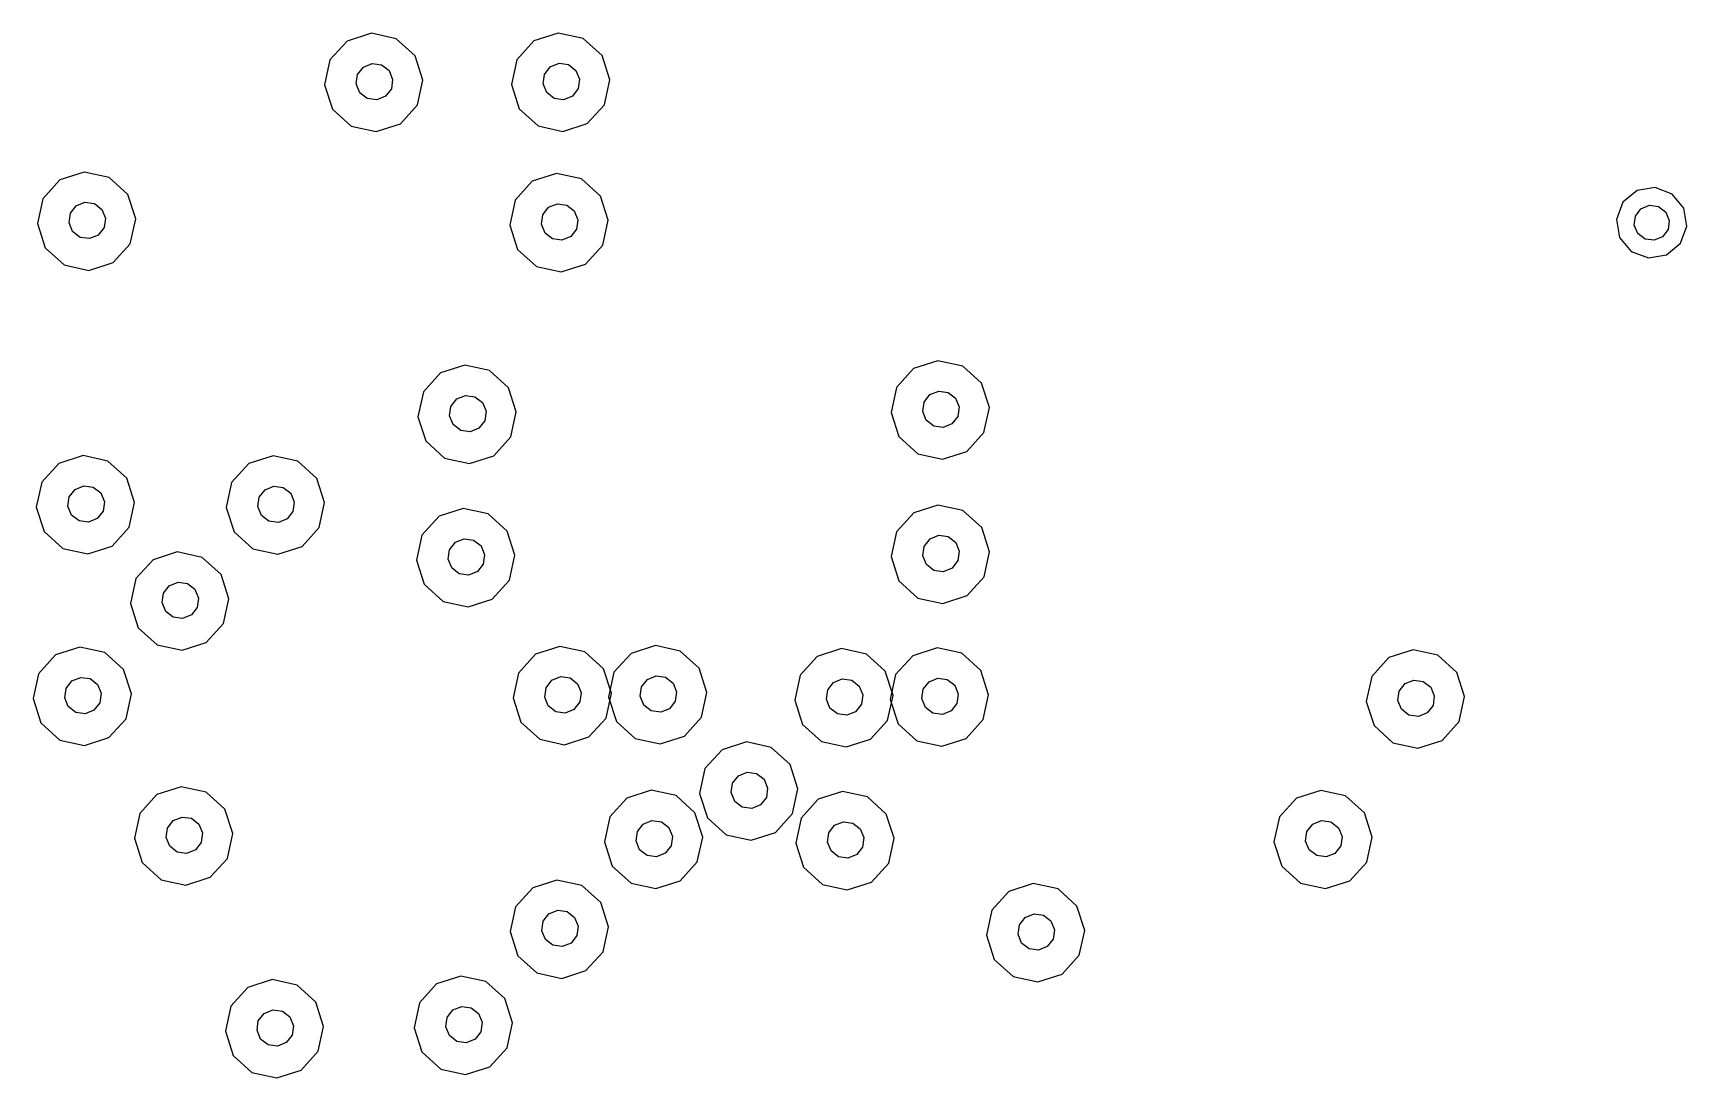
# Model space of a CAD drawing. Extents: x 7 to 220, y 5 to 125.
# Drawn here: x 15.58 to 59.82, y 4.7 to 32.65 of the extents above; entities that cross this region are included whole.
import ezdxf

# ---------------------------------------------------------------- set-up
doc = ezdxf.new("R2010")
doc.units = 0
doc.layers.add('ViasTop', color=7, linetype='CONTINUOUS')

msp = doc.modelspace()

# ---------------------------------------------------------------- linework, layer by layer
at = {"layer": 'ViasTop', "color": 1}
for p, q in [((23.97923, 32.436789), (23.521174, 31.932129)), ((24.628248, 32.644809), (23.97923, 32.436789)), ((25.294324, 32.500451), (24.628248, 32.644809)), ((25.798984, 32.042395), (25.294324, 32.500451)), ((28.97773, 32.442089), (28.519674, 31.937429)), ((29.626748, 32.650109), (28.97773, 32.442089)), ((30.292824, 32.505751), (29.626748, 32.650109)), ((30.797484, 32.047695), (30.292824, 32.505751)), ((23.521174, 31.932129), (23.376816, 31.266053)), ((26.007004, 31.393377), (25.798984, 32.042395)), ((28.519674, 31.937429), (28.375316, 31.271353)), ((31.005504, 31.398677), (30.797484, 32.047695)), ((24.224072, 31.28929), (24.259092, 31.540677)), ((24.259092, 31.540677), (24.415113, 31.740875)), ((24.415113, 31.740875), (24.65033, 31.836245)), ((24.65033, 31.836245), (24.901717, 31.801225)), ((24.901717, 31.801225), (25.101915, 31.645205)), ((25.101915, 31.645205), (25.197285, 31.409988)), ((29.222572, 31.29459), (29.257592, 31.545977)), ((29.257592, 31.545977), (29.413613, 31.746175)), ((29.413613, 31.746175), (29.64883, 31.841545)), ((29.64883, 31.841545), (29.900217, 31.806525)), ((29.900217, 31.806525), (30.100415, 31.650505)), ((30.100415, 31.650505), (30.195785, 31.415288)), ((30.195785, 31.415288), (30.160765, 31.163901)), ((23.376816, 31.266053), (23.584836, 30.617035)), ((24.319442, 31.054073), (24.224072, 31.28929)), ((24.519641, 30.898052), (24.319442, 31.054073)), ((25.162265, 31.158601), (25.006245, 30.958402)), ((25.197285, 31.409988), (25.162265, 31.158601)), ((25.862646, 30.727301), (26.007004, 31.393377)), ((28.375316, 31.271353), (28.583336, 30.622335)), ((29.317942, 31.059373), (29.222572, 31.29459)), ((29.518141, 30.903352), (29.317942, 31.059373)), ((30.160765, 31.163901), (30.004745, 30.963702)), ((30.861146, 30.732601), (31.005504, 31.398677)), ((23.584836, 30.617035), (24.089496, 30.158979)), ((24.771028, 30.863032), (24.519641, 30.898052)), ((25.006245, 30.958402), (24.771028, 30.863032)), ((25.40459, 30.222641), (25.862646, 30.727301)), ((28.583336, 30.622335), (29.087996, 30.164279)), ((29.769528, 30.868332), (29.518141, 30.903352)), ((30.004745, 30.963702), (29.769528, 30.868332)), ((30.40309, 30.227941), (30.861146, 30.732601)), ((24.089496, 30.158979), (24.755572, 30.014621)), ((24.755572, 30.014621), (25.40459, 30.222641)), ((29.087996, 30.164279), (29.754072, 30.019921)), ((29.754072, 30.019921), (30.40309, 30.227941)), ((16.944538, 28.931809), (16.29552, 28.723789)), ((17.610614, 28.787451), (16.944538, 28.931809)), ((18.115274, 28.329395), (17.610614, 28.787451)), ((29.582148, 28.891909), (28.93313, 28.683889)), ((30.248224, 28.747551), (29.582148, 28.891909)), ((16.29552, 28.723789), (15.837464, 28.219129)), ((18.323294, 27.680377), (18.115274, 28.329395)), ((28.93313, 28.683889), (28.475074, 28.179229)), ((30.752884, 28.289495), (30.248224, 28.747551)), ((58.487254, 28.434036), (58.10985, 28.122792)), ((58.969718, 28.514876), (58.487254, 28.434036)), ((59.427965, 28.343657), (58.969718, 28.514876)), ((59.739209, 27.966253), (59.427965, 28.343657)), ((15.837464, 28.219129), (15.693106, 27.553053)), ((16.575382, 27.827677), (16.731403, 28.027875)), ((16.731403, 28.027875), (16.96662, 28.123245)), ((16.96662, 28.123245), (17.218007, 28.088225)), ((17.218007, 28.088225), (17.418205, 27.932205)), ((17.418205, 27.932205), (17.513575, 27.696988)), ((28.475074, 28.179229), (28.330716, 27.513153)), ((29.212992, 27.787777), (29.369013, 27.987975)), ((29.369013, 27.987975), (29.60423, 28.083345)), ((29.60423, 28.083345), (29.855617, 28.048325)), ((29.855617, 28.048325), (30.055815, 27.892305)), ((30.055815, 27.892305), (30.151185, 27.657088)), ((30.960904, 27.640477), (30.752884, 28.289495)), ((58.10985, 28.122792), (57.938631, 27.664545)), ((58.442012, 27.754107), (58.590575, 27.948662)), ((58.590575, 27.948662), (58.816512, 28.042872)), ((58.816512, 28.042872), (59.059284, 28.011492)), ((59.059284, 28.011492), (59.253839, 27.862929)), ((59.820049, 27.483789), (59.739209, 27.966253)), ((15.693106, 27.553053), (15.901126, 26.904035)), ((16.540362, 27.57629), (16.575382, 27.827677)), ((16.635732, 27.341073), (16.540362, 27.57629)), ((17.478555, 27.445601), (17.322535, 27.245402)), ((17.513575, 27.696988), (17.478555, 27.445601)), ((18.178936, 27.014301), (18.323294, 27.680377)), ((28.330716, 27.513153), (28.538736, 26.864135)), ((29.177972, 27.53639), (29.212992, 27.787777)), ((29.273342, 27.301173), (29.177972, 27.53639)), ((30.151185, 27.657088), (30.116165, 27.405701)), ((30.816546, 26.974401), (30.960904, 27.640477)), ((57.938631, 27.664545), (58.019471, 27.182082)), ((58.410632, 27.511336), (58.442012, 27.754107)), ((58.504842, 27.285399), (58.410632, 27.511336)), ((59.253839, 27.862929), (59.348049, 27.636992)), ((59.348049, 27.636992), (59.316669, 27.394221)), ((59.648829, 27.025542), (59.820049, 27.483789)), ((16.835931, 27.185052), (16.635732, 27.341073)), ((17.087318, 27.150032), (16.835931, 27.185052)), ((17.322535, 27.245402), (17.087318, 27.150032)), ((17.72088, 26.509641), (18.178936, 27.014301)), ((29.473541, 27.145152), (29.273342, 27.301173)), ((29.724928, 27.110132), (29.473541, 27.145152)), ((29.960145, 27.205502), (29.724928, 27.110132)), ((30.116165, 27.405701), (29.960145, 27.205502)), ((58.019471, 27.182082), (58.330715, 26.804678)), ((58.699397, 27.136836), (58.504842, 27.285399)), ((58.942169, 27.105456), (58.699397, 27.136836)), ((59.168105, 27.199666), (58.942169, 27.105456)), ((59.316669, 27.394221), (59.168105, 27.199666)), ((59.271425, 26.714298), (59.648829, 27.025542)), ((15.901126, 26.904035), (16.405786, 26.445979)), ((28.538736, 26.864135), (29.043396, 26.406079)), ((30.35849, 26.469741), (30.816546, 26.974401)), ((58.330715, 26.804678), (58.788962, 26.633458)), ((58.788962, 26.633458), (59.271425, 26.714298)), ((16.405786, 26.445979), (17.071862, 26.301621)), ((17.071862, 26.301621), (17.72088, 26.509641)), ((29.043396, 26.406079), (29.709472, 26.261721)), ((29.709472, 26.261721), (30.35849, 26.469741)), ((26.47703, 23.557589), (26.018974, 23.052929)), ((27.126048, 23.765609), (26.47703, 23.557589)), ((27.792124, 23.621251), (27.126048, 23.765609)), ((28.296784, 23.163195), (27.792124, 23.621251)), ((39.13263, 23.673889), (38.674574, 23.169229)), ((39.781648, 23.881909), (39.13263, 23.673889)), ((40.447724, 23.737551), (39.781648, 23.881909)), ((40.952384, 23.279495), (40.447724, 23.737551)), ((26.018974, 23.052929), (25.874616, 22.386853)), ((28.504804, 22.514177), (28.296784, 23.163195)), ((38.674574, 23.169229), (38.530216, 22.503153)), ((39.568513, 22.977975), (39.80373, 23.073345)), ((39.80373, 23.073345), (40.055117, 23.038325)), ((40.055117, 23.038325), (40.255315, 22.882305)), ((41.160404, 22.630477), (40.952384, 23.279495)), ((26.721872, 22.41009), (26.756892, 22.661477)), ((26.756892, 22.661477), (26.912913, 22.861675)), ((26.912913, 22.861675), (27.14813, 22.957045)), ((27.14813, 22.957045), (27.399517, 22.922025)), ((27.399517, 22.922025), (27.599715, 22.766005)), ((27.599715, 22.766005), (27.695085, 22.530788)), ((39.377472, 22.52639), (39.412492, 22.777777)), ((39.412492, 22.777777), (39.568513, 22.977975)), ((40.255315, 22.882305), (40.350685, 22.647088)), ((40.350685, 22.647088), (40.315665, 22.395701)), ((41.016046, 21.964401), (41.160404, 22.630477)), ((25.874616, 22.386853), (26.082636, 21.737835)), ((26.817242, 22.174873), (26.721872, 22.41009)), ((27.017441, 22.018852), (26.817242, 22.174873)), ((27.660065, 22.279401), (27.504045, 22.079202)), ((27.695085, 22.530788), (27.660065, 22.279401)), ((28.360446, 21.848101), (28.504804, 22.514177)), ((38.530216, 22.503153), (38.738236, 21.854135)), ((39.472842, 22.291173), (39.377472, 22.52639)), ((39.673041, 22.135152), (39.472842, 22.291173)), ((39.924428, 22.100132), (39.673041, 22.135152)), ((40.159645, 22.195502), (39.924428, 22.100132)), ((40.315665, 22.395701), (40.159645, 22.195502)), ((26.082636, 21.737835), (26.587296, 21.279779)), ((27.268828, 21.983832), (27.017441, 22.018852)), ((27.504045, 22.079202), (27.268828, 21.983832)), ((27.90239, 21.343441), (28.360446, 21.848101)), ((38.738236, 21.854135), (39.242896, 21.396079)), ((40.55799, 21.459741), (41.016046, 21.964401)), ((16.916268, 21.345209), (16.26725, 21.137189)), ((17.582344, 21.200851), (16.916268, 21.345209)), ((21.997138, 21.338209), (21.34812, 21.130189)), ((22.663214, 21.193851), (21.997138, 21.338209)), ((26.587296, 21.279779), (27.253372, 21.135421)), ((27.253372, 21.135421), (27.90239, 21.343441)), ((39.242896, 21.396079), (39.908972, 21.251721)), ((39.908972, 21.251721), (40.55799, 21.459741)), ((16.26725, 21.137189), (15.809194, 20.632529)), ((18.087004, 20.742795), (17.582344, 21.200851)), ((21.34812, 21.130189), (20.890064, 20.625529)), ((23.167874, 20.735795), (22.663214, 21.193851)), ((15.809194, 20.632529), (15.664836, 19.966453)), ((16.547112, 20.241077), (16.703133, 20.441275)), ((16.703133, 20.441275), (16.93835, 20.536645)), ((16.93835, 20.536645), (17.189737, 20.501625)), ((17.189737, 20.501625), (17.389935, 20.345605)), ((18.295024, 20.093777), (18.087004, 20.742795)), ((20.890064, 20.625529), (20.745706, 19.959453)), ((21.627982, 20.234077), (21.784003, 20.434275)), ((21.784003, 20.434275), (22.01922, 20.529645)), ((22.01922, 20.529645), (22.270607, 20.494625)), ((22.270607, 20.494625), (22.470805, 20.338605)), ((23.375894, 20.086777), (23.167874, 20.735795)), ((15.664836, 19.966453), (15.872856, 19.317435)), ((16.512092, 19.98969), (16.547112, 20.241077)), ((16.607462, 19.754473), (16.512092, 19.98969)), ((17.389935, 20.345605), (17.485305, 20.110388)), ((17.485305, 20.110388), (17.450285, 19.859001)), ((18.150666, 19.427701), (18.295024, 20.093777)), ((20.745706, 19.959453), (20.953726, 19.310435)), ((21.592962, 19.98269), (21.627982, 20.234077)), ((21.688332, 19.747473), (21.592962, 19.98269)), ((22.470805, 20.338605), (22.566175, 20.103388)), ((22.566175, 20.103388), (22.531155, 19.852001)), ((23.231536, 19.420701), (23.375894, 20.086777)), ((27.087248, 19.929609), (26.43823, 19.721589)), ((27.753324, 19.785251), (27.087248, 19.929609)), ((39.785348, 20.021609), (39.13633, 19.813589)), ((40.451424, 19.877251), (39.785348, 20.021609)), ((16.807661, 19.598452), (16.607462, 19.754473)), ((17.059048, 19.563432), (16.807661, 19.598452)), ((17.294265, 19.658802), (17.059048, 19.563432)), ((17.450285, 19.859001), (17.294265, 19.658802)), ((21.888531, 19.591452), (21.688332, 19.747473)), ((22.139918, 19.556432), (21.888531, 19.591452)), ((22.375135, 19.651802), (22.139918, 19.556432)), ((22.531155, 19.852001), (22.375135, 19.651802)), ((26.43823, 19.721589), (25.980174, 19.216929)), ((28.257984, 19.327195), (27.753324, 19.785251)), ((39.13633, 19.813589), (38.678274, 19.308929)), ((40.956084, 19.419195), (40.451424, 19.877251)), ((15.872856, 19.317435), (16.377516, 18.859379)), ((17.69261, 18.923041), (18.150666, 19.427701)), ((20.953726, 19.310435), (21.458386, 18.852379)), ((22.77348, 18.916041), (23.231536, 19.420701)), ((25.980174, 19.216929), (25.835816, 18.550853)), ((26.718092, 18.825477), (26.874113, 19.025675)), ((26.874113, 19.025675), (27.10933, 19.121045)), ((27.10933, 19.121045), (27.360717, 19.086025)), ((27.360717, 19.086025), (27.560915, 18.930005)), ((28.466004, 18.678177), (28.257984, 19.327195)), ((38.678274, 19.308929), (38.533916, 18.642853)), ((39.416192, 18.917477), (39.572213, 19.117675)), ((39.572213, 19.117675), (39.80743, 19.213045)), ((39.80743, 19.213045), (40.058817, 19.178025)), ((40.058817, 19.178025), (40.259015, 19.022005)), ((41.164104, 18.770177), (40.956084, 19.419195)), ((16.377516, 18.859379), (17.043592, 18.715021)), ((17.043592, 18.715021), (17.69261, 18.923041)), ((19.435868, 18.767909), (18.78685, 18.559889)), ((20.101944, 18.623551), (19.435868, 18.767909)), ((20.606604, 18.165495), (20.101944, 18.623551)), ((21.458386, 18.852379), (22.124462, 18.708021)), ((22.124462, 18.708021), (22.77348, 18.916041)), ((26.683072, 18.57409), (26.718092, 18.825477)), ((27.560915, 18.930005), (27.656285, 18.694788)), ((27.656285, 18.694788), (27.621265, 18.443401)), ((28.321646, 18.012101), (28.466004, 18.678177)), ((38.533916, 18.642853), (38.741936, 17.993835)), ((39.381172, 18.66609), (39.416192, 18.917477)), ((39.476542, 18.430873), (39.381172, 18.66609)), ((40.259015, 19.022005), (40.354385, 18.786788)), ((40.354385, 18.786788), (40.319365, 18.535401)), ((41.019746, 18.104101), (41.164104, 18.770177)), ((18.78685, 18.559889), (18.328794, 18.055229)), ((20.814624, 17.516477), (20.606604, 18.165495)), ((25.835816, 18.550853), (26.043836, 17.901835)), ((26.778442, 18.338873), (26.683072, 18.57409)), ((26.978641, 18.182852), (26.778442, 18.338873)), ((27.230028, 18.147832), (26.978641, 18.182852)), ((27.465245, 18.243202), (27.230028, 18.147832)), ((27.621265, 18.443401), (27.465245, 18.243202)), ((39.676741, 18.274852), (39.476542, 18.430873)), ((39.928128, 18.239832), (39.676741, 18.274852)), ((40.163345, 18.335202), (39.928128, 18.239832)), ((40.319365, 18.535401), (40.163345, 18.335202)), ((18.328794, 18.055229), (18.184436, 17.389153)), ((19.066712, 17.663777), (19.222733, 17.863975)), ((19.222733, 17.863975), (19.45795, 17.959345)), ((19.45795, 17.959345), (19.709337, 17.924325)), ((19.709337, 17.924325), (19.909535, 17.768305)), ((19.909535, 17.768305), (20.004905, 17.533088)), ((26.043836, 17.901835), (26.548496, 17.443779)), ((27.86359, 17.507441), (28.321646, 18.012101)), ((38.741936, 17.993835), (39.246596, 17.535779)), ((40.56169, 17.599441), (41.019746, 18.104101)), ((18.184436, 17.389153), (18.392456, 16.740135)), ((19.031692, 17.41239), (19.066712, 17.663777)), ((19.127062, 17.177173), (19.031692, 17.41239)), ((19.969885, 17.281701), (19.813865, 17.081502)), ((20.004905, 17.533088), (19.969885, 17.281701)), ((20.670266, 16.850401), (20.814624, 17.516477)), ((26.548496, 17.443779), (27.214572, 17.299421)), ((27.214572, 17.299421), (27.86359, 17.507441)), ((39.246596, 17.535779), (39.912672, 17.391421)), ((39.912672, 17.391421), (40.56169, 17.599441)), ((19.327261, 17.021152), (19.127062, 17.177173)), ((19.578648, 16.986132), (19.327261, 17.021152)), ((19.813865, 17.081502), (19.578648, 16.986132)), ((20.21221, 16.345741), (20.670266, 16.850401)), ((18.392456, 16.740135), (18.897116, 16.282079)), ((16.18064, 16.013689), (15.722584, 15.509029)), ((16.829658, 16.221709), (16.18064, 16.013689)), ((17.495734, 16.077351), (16.829658, 16.221709)), ((18.000394, 15.619295), (17.495734, 16.077351)), ((18.897116, 16.282079), (19.563192, 16.137721)), ((19.563192, 16.137721), (20.21221, 16.345741)), ((29.02123, 16.032889), (28.563174, 15.528229)), ((29.670248, 16.240909), (29.02123, 16.032889)), ((30.336324, 16.096551), (29.670248, 16.240909)), ((30.840984, 15.638495), (30.336324, 16.096551)), ((31.57603, 16.053489), (31.117974, 15.548829)), ((32.225048, 16.261509), (31.57603, 16.053489)), ((32.891124, 16.117151), (32.225048, 16.261509)), ((33.395784, 15.659095), (32.891124, 16.117151)), ((36.55533, 15.972589), (36.097274, 15.467929)), ((37.204348, 16.180609), (36.55533, 15.972589)), ((37.870424, 16.036251), (37.204348, 16.180609)), ((38.375084, 15.578195), (37.870424, 16.036251)), ((39.11013, 15.993189), (38.652074, 15.488529)), ((39.759148, 16.201209), (39.11013, 15.993189)), ((40.425224, 16.056851), (39.759148, 16.201209)), ((40.929884, 15.598795), (40.425224, 16.056851)), ((51.84473, 15.940989), (51.386674, 15.436329)), ((52.493748, 16.149009), (51.84473, 15.940989)), ((53.159824, 16.004651), (52.493748, 16.149009)), ((53.664484, 15.546595), (53.159824, 16.004651)), ((15.722584, 15.509029), (15.578226, 14.842953)), ((18.208414, 14.970277), (18.000394, 15.619295)), ((28.563174, 15.528229), (28.418816, 14.862153)), ((31.049004, 14.989477), (30.840984, 15.638495)), ((31.117974, 15.548829), (30.973616, 14.882753)), ((33.603804, 15.010077), (33.395784, 15.659095)), ((38.583104, 14.929177), (38.375084, 15.578195)), ((38.652074, 15.488529), (38.507716, 14.822453)), ((41.137904, 14.949777), (40.929884, 15.598795)), ((53.872504, 14.897577), (53.664484, 15.546595)), ((16.425482, 14.86619), (16.460502, 15.117577)), ((16.460502, 15.117577), (16.616523, 15.317775)), ((16.616523, 15.317775), (16.85174, 15.413145)), ((16.85174, 15.413145), (17.103127, 15.378125)), ((17.103127, 15.378125), (17.303325, 15.222105)), ((17.303325, 15.222105), (17.398695, 14.986888)), ((29.266072, 14.88539), (29.301092, 15.136777)), ((29.301092, 15.136777), (29.457113, 15.336975)), ((29.457113, 15.336975), (29.69233, 15.432345)), ((29.69233, 15.432345), (29.943717, 15.397325)), ((29.943717, 15.397325), (30.143915, 15.241305)), ((30.143915, 15.241305), (30.239285, 15.006088)), ((31.820872, 14.90599), (31.855892, 15.157377)), ((31.855892, 15.157377), (32.011913, 15.357575)), ((32.011913, 15.357575), (32.24713, 15.452945)), ((32.24713, 15.452945), (32.498517, 15.417925)), ((32.498517, 15.417925), (32.698715, 15.261905)), ((32.698715, 15.261905), (32.794085, 15.026688)), ((36.097274, 15.467929), (35.952916, 14.801853)), ((36.800172, 14.82509), (36.835192, 15.076477)), ((36.835192, 15.076477), (36.991213, 15.276675)), ((36.991213, 15.276675), (37.22643, 15.372045)), ((37.22643, 15.372045), (37.477817, 15.337025)), ((37.477817, 15.337025), (37.678015, 15.181005)), ((37.678015, 15.181005), (37.773385, 14.945788)), ((39.354972, 14.84569), (39.389992, 15.097077)), ((39.389992, 15.097077), (39.546013, 15.297275)), ((39.546013, 15.297275), (39.78123, 15.392645)), ((39.78123, 15.392645), (40.032617, 15.357625)), ((40.032617, 15.357625), (40.232815, 15.201605)), ((40.232815, 15.201605), (40.328185, 14.966388)), ((51.386674, 15.436329), (51.242316, 14.770253)), ((52.089572, 14.79349), (52.124592, 15.044877)), ((52.124592, 15.044877), (52.280613, 15.245075)), ((52.280613, 15.245075), (52.51583, 15.340445)), ((52.51583, 15.340445), (52.767217, 15.305425)), ((52.767217, 15.305425), (52.967415, 15.149405)), ((52.967415, 15.149405), (53.062785, 14.914188)), ((15.578226, 14.842953), (15.786246, 14.193935)), ((16.520852, 14.630973), (16.425482, 14.86619)), ((16.721051, 14.474952), (16.520852, 14.630973)), ((17.363675, 14.735501), (17.207655, 14.535302)), ((17.398695, 14.986888), (17.363675, 14.735501)), ((18.064056, 14.304201), (18.208414, 14.970277)), ((28.418816, 14.862153), (28.626836, 14.213135)), ((29.361442, 14.650173), (29.266072, 14.88539)), ((29.561641, 14.494152), (29.361442, 14.650173)), ((30.204265, 14.754701), (30.048245, 14.554502)), ((30.239285, 15.006088), (30.204265, 14.754701)), ((30.904646, 14.323401), (31.049004, 14.989477)), ((30.973616, 14.882753), (31.181636, 14.233735)), ((31.916242, 14.670773), (31.820872, 14.90599)), ((32.116441, 14.514752), (31.916242, 14.670773)), ((32.759065, 14.775301), (32.603045, 14.575102)), ((32.794085, 15.026688), (32.759065, 14.775301)), ((33.459446, 14.344001), (33.603804, 15.010077)), ((35.952916, 14.801853), (36.160936, 14.152835)), ((36.895542, 14.589873), (36.800172, 14.82509)), ((37.738365, 14.694401), (37.582345, 14.494202)), ((37.773385, 14.945788), (37.738365, 14.694401)), ((38.438746, 14.263101), (38.583104, 14.929177)), ((38.507716, 14.822453), (38.715736, 14.173435)), ((39.450342, 14.610473), (39.354972, 14.84569)), ((39.650541, 14.454452), (39.450342, 14.610473)), ((40.293165, 14.715001), (40.137145, 14.514802)), ((40.328185, 14.966388), (40.293165, 14.715001)), ((40.993546, 14.283701), (41.137904, 14.949777)), ((51.242316, 14.770253), (51.450336, 14.121235)), ((52.184942, 14.558273), (52.089572, 14.79349)), ((53.027765, 14.662801), (52.871745, 14.462602)), ((53.062785, 14.914188), (53.027765, 14.662801)), ((53.728146, 14.231501), (53.872504, 14.897577)), ((15.786246, 14.193935), (16.290906, 13.735879)), ((16.972438, 14.439932), (16.721051, 14.474952)), ((17.207655, 14.535302), (16.972438, 14.439932)), ((17.606, 13.799541), (18.064056, 14.304201)), ((28.626836, 14.213135), (29.131496, 13.755079)), ((29.813028, 14.459132), (29.561641, 14.494152)), ((30.048245, 14.554502), (29.813028, 14.459132)), ((30.44659, 13.818741), (30.904646, 14.323401)), ((31.181636, 14.233735), (31.686296, 13.775679)), ((32.367828, 14.479732), (32.116441, 14.514752)), ((32.603045, 14.575102), (32.367828, 14.479732)), ((33.00139, 13.839341), (33.459446, 14.344001)), ((37.095741, 14.433852), (36.895542, 14.589873)), ((37.347128, 14.398832), (37.095741, 14.433852)), ((37.582345, 14.494202), (37.347128, 14.398832)), ((37.98069, 13.758441), (38.438746, 14.263101)), ((38.715736, 14.173435), (39.220396, 13.715379)), ((39.901928, 14.419432), (39.650541, 14.454452)), ((40.137145, 14.514802), (39.901928, 14.419432)), ((40.53549, 13.779041), (40.993546, 14.283701)), ((52.385141, 14.402252), (52.184942, 14.558273)), ((52.636528, 14.367232), (52.385141, 14.402252)), ((52.871745, 14.462602), (52.636528, 14.367232)), ((53.27009, 13.726841), (53.728146, 14.231501)), ((16.290906, 13.735879), (16.956982, 13.591521)), ((16.956982, 13.591521), (17.606, 13.799541)), ((29.131496, 13.755079), (29.797572, 13.610721)), ((29.797572, 13.610721), (30.44659, 13.818741)), ((31.686296, 13.775679), (32.352372, 13.631321)), ((32.352372, 13.631321), (33.00139, 13.839341)), ((36.160936, 14.152835), (36.665596, 13.694779)), ((37.331672, 13.550421), (37.98069, 13.758441)), ((39.220396, 13.715379), (39.886472, 13.571021)), ((39.886472, 13.571021), (40.53549, 13.779041)), ((51.450336, 14.121235), (51.954996, 13.663179)), ((52.621072, 13.518821), (53.27009, 13.726841)), ((34.01073, 13.476389), (33.552674, 12.971729)), ((34.659748, 13.684409), (34.01073, 13.476389)), ((35.325824, 13.540051), (34.659748, 13.684409)), ((35.830484, 13.081995), (35.325824, 13.540051)), ((36.665596, 13.694779), (37.331672, 13.550421)), ((51.954996, 13.663179), (52.621072, 13.518821)), ((33.552674, 12.971729), (33.408316, 12.305653)), ((34.446613, 12.780475), (34.68183, 12.875845)), ((34.68183, 12.875845), (34.933217, 12.840825)), ((34.933217, 12.840825), (35.133415, 12.684805)), ((36.038504, 12.432977), (35.830484, 13.081995)), ((19.541198, 12.485209), (18.89218, 12.277189)), ((20.207274, 12.340851), (19.541198, 12.485209)), ((32.112348, 12.393209), (31.46333, 12.185189)), ((32.778424, 12.248851), (32.112348, 12.393209)), ((34.255572, 12.32889), (34.290592, 12.580277)), ((34.290592, 12.580277), (34.446613, 12.780475)), ((35.133415, 12.684805), (35.228785, 12.449588)), ((35.228785, 12.449588), (35.193765, 12.198201)), ((35.894146, 11.766901), (36.038504, 12.432977)), ((50.024648, 12.390209), (49.37563, 12.182189)), ((50.690724, 12.245851), (50.024648, 12.390209)), ((18.89218, 12.277189), (18.434124, 11.772529)), ((20.711934, 11.882795), (20.207274, 12.340851)), ((31.46333, 12.185189), (31.005274, 11.680529)), ((33.283084, 11.790795), (32.778424, 12.248851)), ((33.408316, 12.305653), (33.616336, 11.656635)), ((34.350942, 12.093673), (34.255572, 12.32889)), ((34.551141, 11.937652), (34.350942, 12.093673)), ((35.037745, 11.998002), (34.802528, 11.902632)), ((35.193765, 12.198201), (35.037745, 11.998002)), ((36.58343, 12.151189), (36.125374, 11.646529)), ((37.232448, 12.359209), (36.58343, 12.151189)), ((37.898524, 12.214851), (37.232448, 12.359209)), ((38.403184, 11.756795), (37.898524, 12.214851)), ((49.37563, 12.182189), (48.917574, 11.677529)), ((51.195384, 11.787795), (50.690724, 12.245851)), ((18.434124, 11.772529), (18.289766, 11.106453)), ((19.172042, 11.381077), (19.328063, 11.581275)), ((19.328063, 11.581275), (19.56328, 11.676645)), ((19.56328, 11.676645), (19.814667, 11.641625)), ((19.814667, 11.641625), (20.014865, 11.485605)), ((20.919954, 11.233777), (20.711934, 11.882795)), ((31.005274, 11.680529), (30.860916, 11.014453)), ((31.899213, 11.489275), (32.13443, 11.584645)), ((32.13443, 11.584645), (32.385817, 11.549625)), ((32.385817, 11.549625), (32.586015, 11.393605)), ((33.491104, 11.141777), (33.283084, 11.790795)), ((33.616336, 11.656635), (34.120996, 11.198579)), ((34.802528, 11.902632), (34.551141, 11.937652)), ((35.43609, 11.262241), (35.894146, 11.766901)), ((36.125374, 11.646529), (35.981016, 10.980453)), ((37.019313, 11.455275), (37.25453, 11.550645)), ((37.25453, 11.550645), (37.505917, 11.515625)), ((37.505917, 11.515625), (37.706115, 11.359605)), ((38.611204, 11.107777), (38.403184, 11.756795)), ((48.917574, 11.677529), (48.773216, 11.011453)), ((49.811513, 11.486275), (50.04673, 11.581645)), ((50.04673, 11.581645), (50.298117, 11.546625)), ((50.298117, 11.546625), (50.498315, 11.390605)), ((51.403404, 11.138777), (51.195384, 11.787795)), ((18.289766, 11.106453), (18.497786, 10.457435)), ((19.137022, 11.12969), (19.172042, 11.381077)), ((19.232392, 10.894473), (19.137022, 11.12969)), ((20.014865, 11.485605), (20.110235, 11.250388)), ((20.110235, 11.250388), (20.075215, 10.999001)), ((20.775596, 10.567701), (20.919954, 11.233777)), ((31.708172, 11.03769), (31.743192, 11.289077)), ((31.743192, 11.289077), (31.899213, 11.489275)), ((32.586015, 11.393605), (32.681385, 11.158388)), ((32.681385, 11.158388), (32.646365, 10.907001)), ((33.346746, 10.475701), (33.491104, 11.141777)), ((34.120996, 11.198579), (34.787072, 11.054221)), ((34.787072, 11.054221), (35.43609, 11.262241)), ((36.828272, 11.00369), (36.863292, 11.255077)), ((36.863292, 11.255077), (37.019313, 11.455275)), ((37.706115, 11.359605), (37.801485, 11.124388)), ((37.801485, 11.124388), (37.766465, 10.873001)), ((38.466846, 10.441701), (38.611204, 11.107777)), ((49.620472, 11.03469), (49.655492, 11.286077)), ((49.655492, 11.286077), (49.811513, 11.486275)), ((50.498315, 11.390605), (50.593685, 11.155388)), ((50.593685, 11.155388), (50.558665, 10.904001)), ((51.259046, 10.472701), (51.403404, 11.138777)), ((19.432591, 10.738452), (19.232392, 10.894473)), ((19.683978, 10.703432), (19.432591, 10.738452)), ((19.919195, 10.798802), (19.683978, 10.703432)), ((20.075215, 10.999001), (19.919195, 10.798802)), ((30.860916, 11.014453), (31.068936, 10.365435)), ((31.803542, 10.802473), (31.708172, 11.03769)), ((32.003741, 10.646452), (31.803542, 10.802473)), ((32.255128, 10.611432), (32.003741, 10.646452)), ((32.490345, 10.706802), (32.255128, 10.611432)), ((32.646365, 10.907001), (32.490345, 10.706802)), ((35.981016, 10.980453), (36.189036, 10.331435)), ((36.923642, 10.768473), (36.828272, 11.00369)), ((37.123841, 10.612452), (36.923642, 10.768473)), ((37.610445, 10.672802), (37.375228, 10.577432)), ((37.766465, 10.873001), (37.610445, 10.672802)), ((48.773216, 11.011453), (48.981236, 10.362435)), ((49.715842, 10.799473), (49.620472, 11.03469)), ((49.916041, 10.643452), (49.715842, 10.799473)), ((50.167428, 10.608432), (49.916041, 10.643452)), ((50.402645, 10.703802), (50.167428, 10.608432)), ((50.558665, 10.904001), (50.402645, 10.703802)), ((18.497786, 10.457435), (19.002446, 9.999379)), ((20.31754, 10.063041), (20.775596, 10.567701)), ((31.068936, 10.365435), (31.573596, 9.907379)), ((32.88869, 9.971041), (33.346746, 10.475701)), ((36.189036, 10.331435), (36.693696, 9.873379)), ((37.375228, 10.577432), (37.123841, 10.612452)), ((38.00879, 9.937041), (38.466846, 10.441701)), ((48.981236, 10.362435), (49.485896, 9.904379)), ((50.80099, 9.968041), (51.259046, 10.472701)), ((19.002446, 9.999379), (19.668522, 9.855021)), ((19.668522, 9.855021), (20.31754, 10.063041)), ((28.94273, 9.782189), (28.484674, 9.277529)), ((29.591748, 9.990209), (28.94273, 9.782189)), ((30.257824, 9.845851), (29.591748, 9.990209)), ((30.762484, 9.387795), (30.257824, 9.845851)), ((31.573596, 9.907379), (32.239672, 9.763021)), ((32.239672, 9.763021), (32.88869, 9.971041)), ((36.693696, 9.873379), (37.359772, 9.729021)), ((37.359772, 9.729021), (38.00879, 9.937041)), ((42.331948, 9.895209), (41.68293, 9.687189)), ((42.998024, 9.750851), (42.331948, 9.895209)), ((43.502684, 9.292795), (42.998024, 9.750851)), ((49.485896, 9.904379), (50.151972, 9.760021)), ((50.151972, 9.760021), (50.80099, 9.968041)), ((30.970504, 8.738777), (30.762484, 9.387795)), ((41.68293, 9.687189), (41.224874, 9.182529)), ((43.710704, 8.643777), (43.502684, 9.292795)), ((28.484674, 9.277529), (28.340316, 8.611453)), ((29.187572, 8.63469), (29.222592, 8.886077)), ((29.222592, 8.886077), (29.378613, 9.086275)), ((29.378613, 9.086275), (29.61383, 9.181645)), ((29.61383, 9.181645), (29.865217, 9.146625)), ((29.865217, 9.146625), (30.065415, 8.990605)), ((30.065415, 8.990605), (30.160785, 8.755388)), ((41.224874, 9.182529), (41.080516, 8.516453)), ((41.962792, 8.791077), (42.118813, 8.991275)), ((42.118813, 8.991275), (42.35403, 9.086645)), ((42.35403, 9.086645), (42.605417, 9.051625)), ((42.605417, 9.051625), (42.805615, 8.895605)), ((42.805615, 8.895605), (42.900985, 8.660388)), ((28.340316, 8.611453), (28.548336, 7.962435)), ((29.282942, 8.399473), (29.187572, 8.63469)), ((30.125765, 8.504001), (29.969745, 8.303802)), ((30.160785, 8.755388), (30.125765, 8.504001)), ((30.826146, 8.072701), (30.970504, 8.738777)), ((41.080516, 8.516453), (41.288536, 7.867435)), ((41.927772, 8.53969), (41.962792, 8.791077)), ((42.023142, 8.304473), (41.927772, 8.53969)), ((42.865965, 8.409001), (42.709945, 8.208802)), ((42.900985, 8.660388), (42.865965, 8.409001)), ((43.566346, 7.977701), (43.710704, 8.643777)), ((29.483141, 8.243452), (29.282942, 8.399473)), ((29.734528, 8.208432), (29.483141, 8.243452)), ((29.969745, 8.303802), (29.734528, 8.208432)), ((30.36809, 7.568041), (30.826146, 8.072701)), ((42.223341, 8.148452), (42.023142, 8.304473)), ((42.474728, 8.113432), (42.223341, 8.148452)), ((42.709945, 8.208802), (42.474728, 8.113432)), ((43.10829, 7.473041), (43.566346, 7.977701)), ((28.548336, 7.962435), (29.052996, 7.504379)), ((29.719072, 7.360021), (30.36809, 7.568041)), ((41.288536, 7.867435), (41.793196, 7.409379)), ((21.32367, 7.118189), (20.865614, 6.613529)), ((21.972688, 7.326209), (21.32367, 7.118189)), ((22.638764, 7.181851), (21.972688, 7.326209)), ((23.143424, 6.723795), (22.638764, 7.181851)), ((26.37393, 7.211189), (25.915874, 6.706529)), ((27.022948, 7.419209), (26.37393, 7.211189)), ((27.689024, 7.274851), (27.022948, 7.419209)), ((28.193684, 6.816795), (27.689024, 7.274851)), ((29.052996, 7.504379), (29.719072, 7.360021)), ((41.793196, 7.409379), (42.459272, 7.265021)), ((42.459272, 7.265021), (43.10829, 7.473041)), ((23.351444, 6.074777), (23.143424, 6.723795)), ((25.915874, 6.706529), (25.771516, 6.040453)), ((28.401704, 6.167777), (28.193684, 6.816795)), ((20.865614, 6.613529), (20.721256, 5.947453)), ((21.568512, 5.97069), (21.603532, 6.222077)), ((21.603532, 6.222077), (21.759553, 6.422275)), ((21.759553, 6.422275), (21.99477, 6.517645)), ((21.99477, 6.517645), (22.246157, 6.482625)), ((22.246157, 6.482625), (22.446355, 6.326605)), ((22.446355, 6.326605), (22.541725, 6.091388)), ((26.618772, 6.06369), (26.653792, 6.315077)), ((26.653792, 6.315077), (26.809813, 6.515275)), ((26.809813, 6.515275), (27.04503, 6.610645)), ((27.04503, 6.610645), (27.296417, 6.575625)), ((27.296417, 6.575625), (27.496615, 6.419605)), ((27.496615, 6.419605), (27.591985, 6.184388)), ((20.721256, 5.947453), (20.929276, 5.298435)), ((21.663882, 5.735473), (21.568512, 5.97069)), ((22.506705, 5.840001), (22.350685, 5.639802)), ((22.541725, 6.091388), (22.506705, 5.840001)), ((23.207086, 5.408701), (23.351444, 6.074777)), ((25.771516, 6.040453), (25.979536, 5.391435)), ((26.714142, 5.828473), (26.618772, 6.06369)), ((26.914341, 5.672452), (26.714142, 5.828473)), ((27.556965, 5.933001), (27.400945, 5.732802)), ((27.591985, 6.184388), (27.556965, 5.933001)), ((28.257346, 5.501701), (28.401704, 6.167777)), ((21.864081, 5.579452), (21.663882, 5.735473)), ((22.115468, 5.544432), (21.864081, 5.579452)), ((22.350685, 5.639802), (22.115468, 5.544432)), ((22.74903, 4.904041), (23.207086, 5.408701)), ((25.979536, 5.391435), (26.484196, 4.933379)), ((27.165728, 5.637432), (26.914341, 5.672452)), ((27.400945, 5.732802), (27.165728, 5.637432)), ((27.79929, 4.997041), (28.257346, 5.501701)), ((20.929276, 5.298435), (21.433936, 4.840379)), ((22.100012, 4.696021), (22.74903, 4.904041)), ((26.484196, 4.933379), (27.150272, 4.789021)), ((27.150272, 4.789021), (27.79929, 4.997041)), ((21.433936, 4.840379), (22.100012, 4.696021))]:
    msp.add_line(p, q, dxfattribs=at)

doc.saveas('drawing.dxf')
